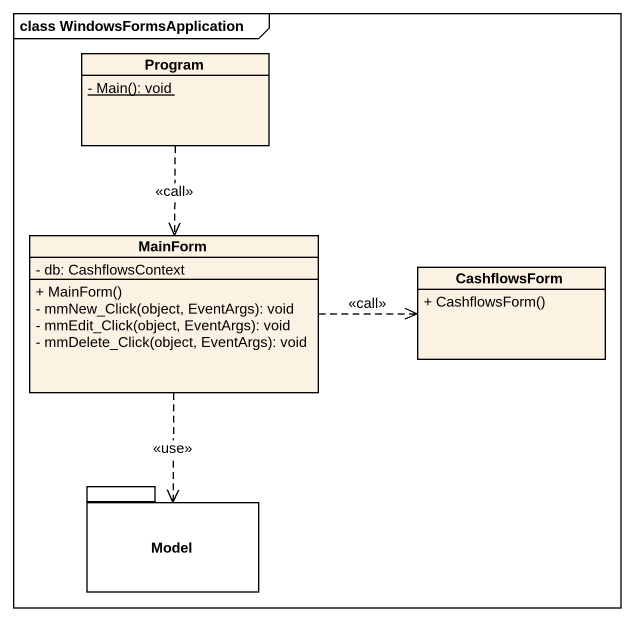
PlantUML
@startuml
mainframe class WindowsFormsApplication
hide circle
hide empty members
skinparam classAttributeIconSize 0
class Program {
  {static} - Main(): void
}
class MainForm {
  - db: CashflowsContext
  + MainForm()
  - mmNew_Click(object, EventArgs): void
  - mmEdit_Click(object, EventArgs): void
  - mmDelete_Click(object, EventArgs): void
}
class CashflowsForm {
  + CashflowsForm()
}
package Model {
}
Program ..> MainForm : <<call>>
MainForm .right.> CashflowsForm : <<call>>
MainForm ..> Model : <<use>>
@enduml
